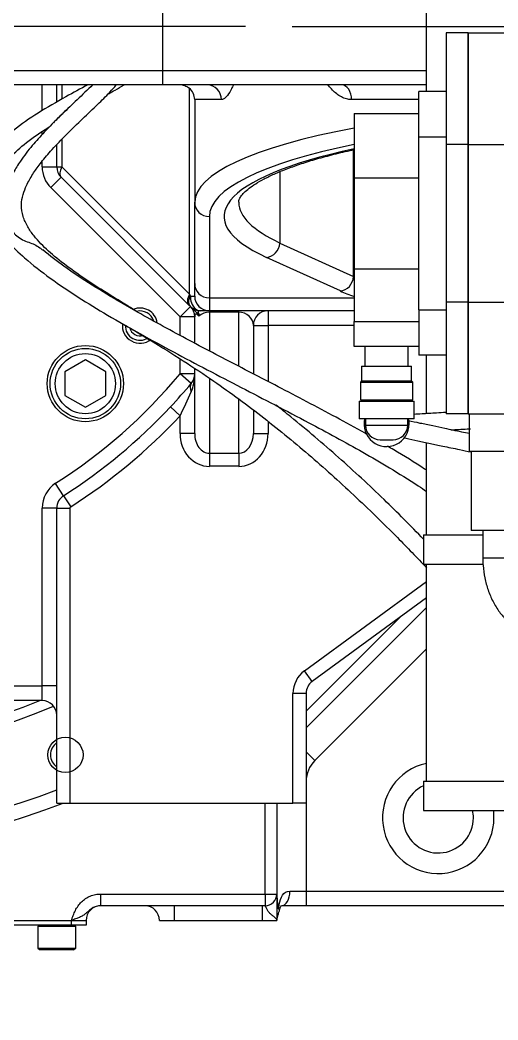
# Model space of a CAD drawing. Header units: millimetres. Extents: x 10462777 to 22643323, y 453826 to 1389191.
# Drawn here: x 11306799.3 to 11306964.8, y 583090 to 583436.6 of the extents above; entities that cross this region are included whole.
import ezdxf

# ---------------------------------------------------------------- set-up
doc = ezdxf.new("R2010")
doc.units = ezdxf.units.MM
doc.header["$LTSCALE"] = 200
doc.header["$MEASUREMENT"] = 0
doc.linetypes.add('CENTER2', pattern=[1.125, 0.75, -0.125, 0.125, -0.125])
doc.linetypes.add('PHANTOM', pattern=[2.5, 1.25, -0.25, 0.25, -0.25, 0.25, -0.25])
doc.layers.get('0').update_dxf_attribs({"linetype": 'CONTINUOUS'})
for name, color, linetype in [('$DDT_AUDIT_GENERATED_(1626)', 7, 'CONTINUOUS'), ('$DDT_AUDIT_GENERATED_(16CD)', 7, 'CONTINUOUS'), ('$DDT_AUDIT_GENERATED_(77F)', 7, 'CONTINUOUS'), ('$DDT_AUDIT_GENERATED_(7CC)', 7, 'CONTINUOUS'), ('$DDT_AUDIT_GENERATED_(7ED)', 7, 'CONTINUOUS'), ('A290-7329-X201', 7, 'CONTINUOUS'), ('A290-7329-X301', 7, 'CONTINUOUS'), ('DV1_DEFAULT', 7, 'CONTINUOUS'), ('LIBRL_A6-BA-16X5', 7, 'CONTINUOUS'), ('LIBRL_A6-BA-8X12', 7, 'CONTINUOUS'), ('LIBRL_A6-PS-12X3', 7, 'CONTINUOUS')]:
    doc.layers.add(name, color=color, linetype=linetype)
doc.layers.add('LAYOUT', color=8, linetype='CONTINUOUS', lineweight=25)

# ---------------------------------------------------------------- blocks, each defined once
blk = doc.blocks.new('A$C7DA30AB0')
at = {"layer": '$DDT_AUDIT_GENERATED_(1626)', "color": 7, "linetype": 'Continuous', "ltscale": 25.4}
for points, knots in [([(3138.31, 3005.71, 0), (3135.85, 3004.39, 0), (3130.13, 3001.32, 0), (3121.33, 2996.22, 0), (3113.4, 2990.8, 0), (3107.48, 2985.56, 0), (3103.55, 2980.63, 0), (3101.28, 2975.3, 0), (3100.74, 2969.57, 0), (3102.12, 2963.46, 0), (3105.5, 2957.24, 0), (3110.46, 2951.23, 0), (3117.1, 2944.97, 0), (3125.35, 2938.57, 0), (3135.03, 2932.05, 0), (3149.2, 2923.38, 0), (3168.05, 2913, 0), (3191.43, 2900.85, 0), (3210.23, 2891.12, 0), (3224.25, 2883.59, 0), (3233.57, 2878.42, 0), (3243.13, 2872.85, 0), (3250.42, 2868.29, 0), (3254.7, 2865.44, 0), (3255.66, 2864.8, 0)], [0.0935937, 0.0935937, 0.0935937, 0.0935937, 0.1291888, 0.1731124, 0.2133997, 0.2401883, 0.2642095, 0.2857587, 0.3059212, 0.3277714, 0.3527264, 0.3787779, 0.4057078, 0.442739, 0.4808796, 0.5194076, 0.6042541, 0.6898568, 0.7756358, 0.810191, 0.8447771, 0.8793795, 0.9177443, 0.9288577, 0.9288577, 0.9288577, 0.9288577]), ([(3155.22, 2927.23, 0), (3154.27, 2927.81, 0), (3150.12, 2930.33, 0), (3143.13, 2934.64, 0), (3134.78, 2940.14, 0), (3127.74, 2945.36, 0), (3122.81, 2949.78, 0), (3119.54, 2953.47, 0), (3117.34, 2956.62, 0), (3115.71, 2960.23, 0), (3115.15, 2964.02, 0), (3115.79, 2967.63, 0), (3117.18, 2971.18, 0), (3119.18, 2974.71, 0), (3122, 2978.68, 0), (3125.67, 2983.06, 0), (3130.43, 2988.08, 0), (3135.78, 2993.28, 0), (3140.97, 2998.17, 0), (3144.92, 3002.04, 0), (3147.15, 3004.46, 0), (3147.99, 3005.47, 0), (3148.15, 3005.67, 0)], [0.6894216, 0.6894216, 0.6894216, 0.6894216, 0.6966747, 0.7209662, 0.7430375, 0.7626794, 0.7798822, 0.7886651, 0.7984829, 0.8092433, 0.8211643, 0.8324934, 0.842458, 0.8553573, 0.8679277, 0.8838115, 0.9032898, 0.9257422, 0.9469031, 0.9651667, 0.9762049, 0.9787974, 0.9787974, 0.9787974, 0.9787974]), ([(3139.97, 3005.7, 0), (3138.3, 3004.02, 0), (3134.75, 3000.67, 0), (3131.34, 2997.39, 0), (3129.4, 2995.54, 0)], [0.93016034, 0.93016034, 0.93016034, 0.93016034, 0.96696225, 1, 1, 1, 1]), ([(3145.52, 3002.66, 0), (3146.29, 3003.08, 0), (3148.14, 3004.09, 0), (3149.89, 3005.09, 0), (3150.87, 3005.68, 0)], [0.07953728, 0.07953728, 0.07953728, 0.07953728, 0.09066692, 0.10686282, 0.10686282, 0.10686282, 0.10686282]), ([(3129.4, 2995.54, 0), (3129.07, 2995.22, 0), (3127.15, 2993.39, 0), (3123.51, 2989.69, 0), (3118.96, 2984.64, 0), (3115.31, 2979.93, 0), (3112.51, 2975.41, 0), (3110.67, 2971.49, 0), (3109.59, 2967.82, 0), (3109.06, 2963.92, 0), (3109.53, 2961.53, 0), (3109.86, 2959.9, 0)], [0, 0, 0, 0, 0.031404, 0.2119, 0.360537, 0.520309, 0.628899, 0.734179, 0.823387, 0.898265, 1, 1, 1, 1]), ([(3132.11, 2998.18, 0), (3130.88, 2997.01, 0), (3129.69, 2995.85, 0), (3128, 2994.19, 0), (3127.46, 2993.66, 0), (3126.78, 2992.95, 0), (3126.59, 2992.76, 0), (3126.43, 2992.58, 0)], [0.1854454, 0.1854454, 0.1854454, 0.1854454, 0.25, 0.25, 0.28125, 0.28125, 0.2931428, 0.2931428, 0.2931428, 0.2931428]), ([(3109.08, 2963.37, 0), (3108.55, 2964.42, 0), (3107.48, 2967.19, 0), (3106.8, 2971.35, 0), (3107.91, 2975.85, 0), (3111.05, 2980.55, 0), (3116.44, 2985.43, 0), (3121.62, 2989.07, 0), (3124.52, 2990.86, 0), (3125, 2991.15, 0)], [0.0625995, 0.0625995, 0.0625995, 0.0625995, 0.1368502, 0.2491482, 0.3597403, 0.4861631, 0.6672259, 0.8786694, 0.919149, 0.919149, 0.919149, 0.919149]), ([(3109.63, 2961.57, 0), (3109.59, 2961.49, 0), (3109.56, 2961.37, 0), (3109.54, 2961.04, 0), (3109.55, 2960.82, 0), (3109.62, 2960.19, 0), (3109.71, 2959.78, 0), (3110.05, 2958.59, 0), (3110.37, 2957.83, 0), (3111.12, 2956.39, 0), (3111.55, 2955.72, 0), (3112.54, 2954.46, 0), (3113.11, 2953.86, 0), (3114.35, 2952.84, 0), (3115.02, 2952.41, 0), (3116.43, 2951.7, 0), (3117.17, 2951.42, 0), (3118.57, 2950.9, 0), (3119.23, 2950.65, 0), (3120.49, 2950.03, 0), (3121.09, 2949.66, 0), (3122, 2949, 0), (3122.32, 2948.76, 0), (3122.64, 2948.5, 0)], [0.1900824, 0.1900824, 0.1900824, 0.1900824, 0.1953125, 0.1953125, 0.203125, 0.203125, 0.21875, 0.21875, 0.25, 0.25, 0.28125, 0.28125, 0.3125, 0.3125, 0.34375, 0.34375, 0.375, 0.375, 0.40625, 0.40625, 0.4375, 0.4375, 0.4547528, 0.4547528, 0.4547528, 0.4547528]), ([(3234.86, 2884.65, 0), (3234.69, 2884.75, 0), (3231.19, 2886.72, 0), (3224.3, 2890.5, 0), (3214.24, 2895.86, 0), (3201.49, 2902.52, 0), (3186, 2910.53, 0), (3167.86, 2920.06, 0), (3152.38, 2928.63, 0), (3139.87, 2936.21, 0), (3130.45, 2942.37, 0), (3125.36, 2946.42, 0), (3122.71, 2948.54, 0)], [0.1940148, 0.1940148, 0.1940148, 0.1940148, 0.1976772, 0.2693746, 0.3407433, 0.4109856, 0.5383562, 0.6667213, 0.7940525, 0.8681698, 0.941706, 1, 1, 1, 1]), ([(3151.37, 2922.43, 0), (3153.71, 2921, 0), (3159.93, 2917.24, 0), (3169.82, 2911.15, 0), (3183.25, 2902.33, 0), (3198.29, 2891.29, 0), (3214.8, 2877.76, 0), (3230.55, 2863.6, 0), (3244.1, 2850.38, 0), (3252.34, 2841.84, 0), (3255.67, 2838.3, 0)], [0.11507, 0.11507, 0.11507, 0.11507, 0.1380816, 0.1758424, 0.2120458, 0.2718609, 0.3308607, 0.3893512, 0.4480005, 0.4887875, 0.4887875, 0.4887875, 0.4887875]), ([(3254.61, 2848.24, 0), (3250.13, 2852.88, 0), (3240.52, 2862.51, 0), (3225.24, 2876.72, 0), (3212.62, 2887.46, 0), (3205.28, 2893.32, 0), (3203.58, 2894.66, 0)], [0.4153022, 0.4153022, 0.4153022, 0.4153022, 0.4571947, 0.5033586, 0.5498869, 0.563838, 0.563838, 0.563838, 0.563838]), ([(3262.38, 2892.16, 0), (3261.26, 2892.1, 0), (3258.35, 2891.93, 0), (3254.56, 2891.7, 0), (3252.13, 2891.55, 0), (3251.25, 2891.5, 0)], [0.86685231, 0.86685231, 0.86685231, 0.86685231, 0.87819619, 0.89696031, 0.90876401, 0.90876401, 0.90876401, 0.90876401]), ([(3270.51, 2884.82, 0), (3269.6, 2885.01, 0), (3266.67, 2885.61, 0), (3262.33, 2886.52, 0), (3257.52, 2887.53, 0), (3253.2, 2888.45, 0), (3250.62, 2889.01, 0), (3249.4, 2889.27, 0)], [0.86720227, 0.86720227, 0.86720227, 0.86720227, 0.87435719, 0.89056356, 0.90336452, 0.91781169, 0.9338942, 0.9338942, 0.9338942, 0.9338942]), ([(3264.09, 2886.15, 0), (3264.32, 2886.16, 0), (3266.38, 2886.27, 0), (3268.64, 2886.39, 0), (3270.7, 2886.5, 0), (3270.86, 2886.51, 0)], [0.15887908, 0.15887908, 0.15887908, 0.15887908, 0.16155163, 0.18241454, 0.18416199, 0.18416199, 0.18416199, 0.18416199]), ([(3255.61, 2872.13, 0), (3255.4, 2872.28, 0), (3251.82, 2874.68, 0), (3247.19, 2877.49, 0), (3242.85, 2880.04, 0), (3242.14, 2880.46, 0)], [0.04268738, 0.04268738, 0.04268738, 0.04268738, 0.04771587, 0.12628179, 0.14149675, 0.14149675, 0.14149675, 0.14149675]), ([(3247.75, 2883.4, 0), (3248.01, 2883.35, 0), (3249.46, 2883.03, 0), (3252.37, 2882.4, 0), (3256.72, 2881.47, 0), (3261.54, 2880.45, 0), (3266.32, 2879.46, 0), (3269.73, 2878.76, 0), (3271.1, 2878.48, 0)], [0.0571439, 0.0571439, 0.0571439, 0.0571439, 0.06060434, 0.07560382, 0.08891856, 0.10069505, 0.11552155, 0.12524741, 0.12524741, 0.12524741, 0.12524741])]:
    blk.add_open_spline(points, degree=3, knots=knots, dxfattribs=at)
at = {"layer": '$DDT_AUDIT_GENERATED_(1626)', "color": 7, "linetype": 'CENTER2', "ltscale": 25.4}
blk.add_open_spline([(3350.05, 2825.01, 0), (3350.05, 2825.01, 0), (3350.05, 2825.01, 0), (3350.05, 2825.01, 0), (3520.7, 2721.31, 0), (3179.37, 2929.71, 0), (3350.05, 2825.01, 0)], degree=3, knots=[0, 0, 0, 0, 0.00000169674, 0.00000169674, 0.00000169674, 0.00001004531, 0.00001004531, 0.00001004531, 0.00001004531], dxfattribs=at)
at = {"layer": '$DDT_AUDIT_GENERATED_(16CD)', "color": 7, "linetype": 'Continuous', "ltscale": 25.4}
for p, q in [((3132.67, 2714.48, 0), (2919.31, 2714.48, 0)), ((3132.67, 2714.48, 0), (3132.67, 2716.11, 0)), ((3137.75, 2714.48, 0), (3132.67, 2714.48, 0)), ((3137.75, 2716.11, 0), (3137.75, 2714.48, 0))]:
    blk.add_line(p, q, dxfattribs=at)
at = {"layer": '$DDT_AUDIT_GENERATED_(77F)', "color": 7, "linetype": 'Continuous', "ltscale": 25.4}
for p, q in [((3255.6, 3003.46, 0), (3255.6, 3043.26, 0)), ((3262.41, 3023.78, 0), (3262.41, 2985.09, 0)), ((3270.03, 3023.78, 0), (3262.41, 3023.78, 0)), ((3270.03, 3023.78, 0), (3270.03, 2985.09, 0)), ((3270.03, 3023.78, 0), (3471.5, 3023.78, 0)), ((3270.03, 2985.09, 0), (3270.03, 3023.78, 0)), ((3262.41, 3003.46, 0), (3252.96, 3003.46, 0)), ((3252.96, 2987.71, 0), (3252.96, 3003.46, 0)), ((3230.61, 2995.84, 0), (3230.61, 2973.52, 0)), ((3230.61, 2995.84, 0), (3252.96, 2995.84, 0)), ((3252.96, 2987.71, 0), (3262.41, 2987.71, 0)), ((3252.96, 2927.76, 0), (3252.96, 2987.71, 0)), ((3270.03, 2985.09, 0), (3262.41, 2985.09, 0)), ((3262.41, 2985.09, 0), (3262.41, 2930.38, 0)), ((3270.03, 2985.09, 0), (3270.03, 2930.38, 0)), ((3270.03, 2985.09, 0), (3471.5, 2985.09, 0)), ((3270.03, 2930.38, 0), (3270.03, 2985.09, 0)), ((3230.61, 2973.52, 0), (3230.61, 2941.96, 0)), ((3230.61, 2973.52, 0), (3252.96, 2973.52, 0)), ((3230.61, 2941.96, 0), (3230.61, 2923.7, 0)), ((3230.61, 2941.96, 0), (3252.96, 2941.96, 0)), ((3270.03, 2930.38, 0), (3262.41, 2930.38, 0)), ((3262.41, 2930.38, 0), (3262.41, 2891.7, 0)), ((3270.03, 2930.38, 0), (3270.03, 2891.7, 0)), ((3270.03, 2930.38, 0), (3471.5, 2930.38, 0)), ((3270.03, 2891.7, 0), (3270.03, 2930.38, 0)), ((3252.96, 2927.76, 0), (3252.96, 2912.02, 0)), ((3252.96, 2927.76, 0), (3262.41, 2927.76, 0)), ((3230.61, 2915.06, 0), (3230.61, 2923.7, 0)), ((3230.61, 2923.7, 0), (3252.96, 2923.7, 0)), ((3252.96, 2915.06, 0), (3230.61, 2915.06, 0)), ((3234.27, 2915.06, 0), (3234.27, 2908.26, 0)), ((3249.31, 2908.26, 0), (3249.31, 2915.06, 0)), ((3262.41, 2912.02, 0), (3252.96, 2912.02, 0)), ((3255.6, 2891.76, 0), (3255.6, 2912.02, 0)), ((3270.03, 2891.7, 0), (3262.41, 2891.7, 0)), ((3270.03, 2891.7, 0), (3471.5, 2891.7, 0)), ((3270.54, 2878.69, 0), (3270.54, 2891.7, 0)), ((3255.6, 2849.71, 0), (3255.6, 2881.71, 0)), ((3306.1, 2878.69, 0), (3270.54, 2878.69, 0)), ((3254.59, 2849.71, 0), (3275.11, 2849.71, 0)), ((3254.59, 2849.71, 0), (3254.59, 2839.55, 0)), ((3254.59, 2839.55, 0), (3275.19, 2839.55, 0)), ((3255.6, 2764.37, 0), (3255.6, 2839.55, 0)), ((3254.59, 2764.37, 0), (3306.37, 2764.37, 0)), ((3254.59, 2764.37, 0), (3254.59, 2754.21, 0)), ((3254.59, 2754.21, 0), (3306.37, 2754.21, 0))]:
    blk.add_line(p, q, dxfattribs=at)
at = {"layer": '$DDT_AUDIT_GENERATED_(7CC)', "color": 7, "linetype": 'Continuous', "ltscale": 25.4}
for p, q in [((3233.15, 2908.26, 0), (3233.15, 2903.18, 0)), ((3233.15, 2908.26, 0), (3250.42, 2908.26, 0)), ((3250.42, 2903.18, 0), (3250.42, 2908.26, 0)), ((3233.15, 2903.18, 0), (3232.74, 2902.67, 0)), ((3232.74, 2902.67, 0), (3232.74, 2896.57, 0)), ((3232.74, 2902.67, 0), (3250.83, 2902.67, 0)), ((3233.15, 2903.18, 0), (3250.42, 2903.18, 0)), ((3250.83, 2902.67, 0), (3250.42, 2903.18, 0)), ((3250.83, 2896.57, 0), (3250.83, 2902.67, 0)), ((3232.24, 2896.07, 0), (3232.24, 2889.97, 0)), ((3232.24, 2896.07, 0), (3251.34, 2896.07, 0)), ((3232.74, 2896.57, 0), (3250.83, 2896.57, 0)), ((3235.69, 2896.57, 0), (3235.69, 2896.07, 0)), ((3247.88, 2896.07, 0), (3247.88, 2896.57, 0)), ((3251.34, 2889.97, 0), (3251.34, 2896.07, 0)), ((3251.34, 2889.97, 0), (3232.24, 2889.97, 0)), ((3234.47, 2889.97, 0), (3234.47, 2887.79, 0)), ((3234.47, 2887.79, 0), (3249.1, 2887.79, 0)), ((3236.32, 2887.79, 0), (3238.84, 2887.79, 0)), ((3249.1, 2887.79, 0), (3249.1, 2889.97, 0)), ((3239.55, 2882.71, 0), (3244.02, 2882.71, 0))]:
    blk.add_line(p, q, dxfattribs=at)
for centre, radius, start, end in [((3241.79, 2888.19, 0), 7.82, 166.8634, 0), ((3239.55, 2887.79, 0), 5.08, 180, 270), ((3244.02, 2887.79, 0), 5.08, 270, 0), ((3241.79, 2888.19, 0), 7.82, 0, 13.1366)]:
    blk.add_arc(centre, radius, start, end, dxfattribs=at)
at = {"layer": '$DDT_AUDIT_GENERATED_(7ED)', "color": 7, "linetype": 'Continuous', "ltscale": 25.4}
for p, q in [((3271.05, 2878.69, 0), (3271.05, 2851.26, 0)), ((3305.59, 2851.26, 0), (3271.05, 2851.26, 0)), ((3275.11, 2851.26, 0), (3275.11, 2841.71, 0)), ((3301.53, 2841.71, 0), (3275.11, 2841.71, 0)), ((3301.53, 2841.71, 0), (3275.11, 2841.71, 0))]:
    blk.add_line(p, q, dxfattribs=at)
blk.add_open_spline([(3275.11, 2841.71, 0), (3275.13, 2840.75, 0), (3275.18, 2838.59, 0), (3275.72, 2834.75, 0), (3276.86, 2830.6, 0), (3278.56, 2826.61, 0), (3280.73, 2823.09, 0), (3283.24, 2820.09, 0), (3286, 2817.66, 0), (3289.02, 2815.72, 0), (3292.33, 2814.28, 0), (3295.8, 2813.41, 0), (3297.95, 2813.31, 0), (3299.1, 2813.26, 0)], degree=3, knots=[0, 0, 0, 0, 0.060994, 0.162033, 0.264056, 0.367099, 0.470737, 0.563002, 0.653212, 0.741468, 0.828176, 0.922079, 1, 1, 1, 1], dxfattribs=at)
at = {"layer": 'A290-7329-X201', "color": 7, "linetype": 'Continuous', "ltscale": 25.4}
for p, q in [((3255.6, 2824.55, 0), (3213.95, 2782.89, 0)), ((3213.95, 2788.64, 0), (3246.51, 2821.2, 0)), ((3255.6, 2810.18, 0), (3216.92, 2771.5, 0)), ((3213.95, 2774.48, 0), (3216.92, 2771.5, 0)), ((3199.72, 2725.25, 0), (3199.72, 2756.75, 0)), ((3203.79, 2756.75, 0), (3203.79, 2725.25, 0)), ((3213.95, 2756.75, 0), (3213.95, 2726.27, 0)), ((3142.78, 2725.25, 0), (3199.72, 2725.25, 0)), ((3142.78, 2725.25, 0), (3142.78, 2721.19, 0)), ((3199.72, 2725.25, 0), (3203.79, 2725.25, 0)), ((3199.72, 2725.25, 0), (3199.72, 2721.19, 0)), ((3203.79, 2725.25, 0), (3203.79, 2716.11, 0)), ((3208.3, 2726.27, 0), (3213.95, 2726.27, 0)), ((3213.95, 2726.27, 0), (3304.88, 2726.27, 0)), ((3213.95, 2726.27, 0), (3213.95, 2721.19, 0)), ((3199.72, 2721.19, 0), (3142.78, 2721.19, 0)), ((3168.23, 2721.19, 0), (3168.23, 2716.11, 0)), ((3198.71, 2721.19, 0), (3198.71, 2716.11, 0)), ((3213.95, 2721.19, 0), (3205.47, 2721.19, 0)), ((3311.99, 2721.19, 0), (3213.95, 2721.19, 0)), ((2919.31, 2716.11, 0), (3132.67, 2716.11, 0)), ((3132.67, 2716.11, 0), (3137.75, 2716.11, 0)), ((3163.15, 2716.11, 0), (3168.23, 2716.11, 0)), ((3168.23, 2716.11, 0), (3198.71, 2716.11, 0)), ((3198.71, 2716.11, 0), (3203.79, 2716.11, 0))]:
    blk.add_line(p, q, dxfattribs=at)
for centre, radius, start, end in [((3224.11, 2764.32, 0), 10.16, 135, 180), ((3259.67, 2751.67, 0), 19.3, 102.1532, 0), ((3259.67, 2751.67, 0), 12.19, 114.6243, 0), ((3259.67, 2751.67, 0), 12.19, 0, 12.0247), ((3259.67, 2751.67, 0), 19.3, 0, 7.5608), ((3199.72, 2725.25, 0), 4.06, 270, 0), ((3142.83, 2716.11, 0), 5.08, 90, 180), ((3158.07, 2716.11, 0), 5.08, 0, 90), ((3208.87, 2716.11, 0), 5.08, 156.0442, 179.9268)]:
    blk.add_arc(centre, radius, start, end, dxfattribs=at)
blk.add_ellipse((3205.47, 2726.27, 0), major_axis=(0, 5.08), ratio=0.556351, start_param=3.141593, end_param=4.712389, dxfattribs=at)
for points, knots in [([(3132.67, 2716.11, 0), (3132.72, 2716.25, 0), (3132.77, 2716.4, 0), (3132.86, 2716.69, 0), (3132.91, 2716.84, 0), (3133.06, 2717.27, 0), (3133.17, 2717.56, 0), (3133.49, 2718.43, 0), (3133.74, 2718.99, 0), (3134.15, 2719.82, 0), (3134.3, 2720.08, 0), (3134.62, 2720.61, 0), (3134.79, 2720.87, 0), (3135.32, 2721.62, 0), (3135.72, 2722.08, 0), (3136.59, 2722.94, 0), (3137.08, 2723.33, 0), (3138.09, 2724.01, 0), (3138.63, 2724.3, 0), (3139.48, 2724.65, 0), (3139.77, 2724.76, 0), (3140.36, 2724.93, 0), (3140.66, 2725.01, 0), (3141.55, 2725.19, 0), (3142.16, 2725.25, 0), (3142.78, 2725.25, 0)], [0, 0, 0, 0, 0.03125, 0.03125, 0.0625, 0.0625, 0.125, 0.125, 0.25, 0.25, 0.3125, 0.3125, 0.375, 0.375, 0.5, 0.5, 0.625, 0.625, 0.75, 0.75, 0.8125, 0.8125, 0.875, 0.875, 1, 1, 1, 1]), ([(3203.79, 2724.91, 0), (3203.79, 2724.05, 0), (3203.91, 2722.96, 0), (3204.07, 2721.52, 0), (3204.11, 2721.22, 0), (3204.16, 2720.78, 0), (3204.18, 2720.64, 0), (3204.22, 2720.35, 0), (3204.24, 2720.18, 0), (3204.32, 2720.1, 0), (3204.34, 2720.14, 0), (3204.38, 2720.26, 0), (3204.4, 2720.33, 0), (3204.44, 2720.53, 0), (3204.47, 2720.68, 0), (3204.54, 2721.12, 0), (3204.59, 2721.41, 0), (3204.88, 2722.86, 0), (3205.19, 2723.96, 0), (3206.34, 2725.69, 0), (3207.21, 2726.27, 0), (3208.3, 2726.27, 0)], [0, 0, 0, 0, 0.25, 0.25, 0.3125, 0.3125, 0.34375, 0.34375, 0.375, 0.375, 0.390625, 0.390625, 0.40625, 0.40625, 0.4375, 0.4375, 0.5, 0.5, 0.75, 0.75, 1, 1, 1, 1]), ([(3142.78, 2721.19, 0), (3142.26, 2721.19, 0), (3141.75, 2721.11, 0), (3141.01, 2720.89, 0), (3140.77, 2720.8, 0), (3140.3, 2720.59, 0), (3140.08, 2720.47, 0), (3139.44, 2720.07, 0), (3139.05, 2719.76, 0), (3138.34, 2719.14, 0), (3138.01, 2718.83, 0), (3137.35, 2718.26, 0), (3137.02, 2718, 0), (3136.29, 2717.54, 0), (3135.9, 2717.34, 0), (3135.27, 2717.05, 0), (3135.04, 2716.96, 0), (3134.59, 2716.78, 0), (3134.36, 2716.69, 0), (3133.89, 2716.52, 0), (3133.65, 2716.44, 0), (3133.28, 2716.31, 0), (3133.16, 2716.27, 0), (3132.92, 2716.19, 0), (3132.79, 2716.15, 0), (3132.67, 2716.11, 0)], [0, 0, 0, 0, 0.125, 0.125, 0.1875, 0.1875, 0.25, 0.25, 0.375, 0.375, 0.5, 0.5, 0.625, 0.625, 0.75, 0.75, 0.8125, 0.8125, 0.875, 0.875, 0.9375, 0.9375, 0.96875, 0.96875, 1, 1, 1, 1]), ([(3203.79, 2716.11, 0), (3203.79, 2716.15, 0), (3203.78, 2716.19, 0), (3203.77, 2716.27, 0), (3203.76, 2716.31, 0), (3203.71, 2716.44, 0), (3203.66, 2716.52, 0), (3203.54, 2716.69, 0), (3203.46, 2716.78, 0), (3203.29, 2716.96, 0), (3203.18, 2717.05, 0), (3202.84, 2717.34, 0), (3202.58, 2717.54, 0), (3202.01, 2718, 0), (3201.7, 2718.26, 0), (3201.14, 2718.83, 0), (3200.88, 2719.14, 0), (3200.46, 2719.76, 0), (3200.3, 2720.07, 0), (3200.11, 2720.47, 0), (3200.06, 2720.59, 0), (3199.96, 2720.8, 0), (3199.92, 2720.89, 0), (3199.82, 2721.11, 0), (3199.77, 2721.19, 0), (3199.72, 2721.19, 0)], [0, 0, 0, 0, 0.03125, 0.03125, 0.0625, 0.0625, 0.125, 0.125, 0.1875, 0.1875, 0.25, 0.25, 0.375, 0.375, 0.5, 0.5, 0.625, 0.625, 0.75, 0.75, 0.8125, 0.8125, 0.875, 0.875, 1, 1, 1, 1]), ([(3204.21, 2718.15, 0), (3204.22, 2718.17, 0), (3204.35, 2718.4, 0), (3204.5, 2718.89, 0), (3204.67, 2719.5, 0), (3204.86, 2720.23, 0), (3205.06, 2720.85, 0), (3205.26, 2721.22, 0), (3205.29, 2721.25, 0), (3205.29, 2721.26, 0)], [0, 0, 0, 0, 0.0059386, 0.0886971, 0.1579018, 0.2431366, 0.3688062, 0.4855117, 0.5619656, 0.5619656, 0.5619656, 0.5619656])]:
    blk.add_open_spline(points, degree=3, knots=knots, dxfattribs=at)
at = {"layer": 'A290-7329-X301', "color": 7, "linetype": 'Continuous', "ltscale": 25.4}
for p, q in [((3164.14, 3051.43, 0), (3164.14, 3010.75, 0)), ((3098.64, 3010.75, 0), (3164.14, 3010.75, 0)), ((3164.14, 3010.75, 0), (3255.6, 3010.75, 0)), ((3164.14, 3010.75, 0), (3164.14, 3005.67, 0)), ((3164.14, 3005.67, 0), (3100.27, 3005.67, 0)), ((3122.51, 2996.75, 0), (3122.51, 3005.67, 0)), ((3127.59, 2999.74, 0), (3127.59, 3005.67, 0)), ((3129.38, 3005.67, 0), (3129.38, 3000.8, 0)), ((3255.6, 3005.67, 0), (3164.14, 3005.67, 0)), ((3173.55, 2933.11, 0), (3173.55, 3004.46, 0)), ((3175.34, 3000.59, 0), (3175.34, 2965.04, 0)), ((3184.58, 3000.59, 0), (3175.34, 3000.59, 0)), ((3252.96, 3000.59, 0), (3229.69, 3000.59, 0)), ((3122.51, 2988.51, 0), (3122.51, 2989.51, 0)), ((3127.59, 2977.29, 0), (3127.59, 2985, 0)), ((3129.38, 2986.9, 0), (3129.38, 2977.29, 0)), ((3230.38, 2939.25, 0), (3230.38, 2983.25, 0)), ((3122.51, 2977.29, 0), (3122.51, 2979.17, 0)), ((3122.51, 2977.29, 0), (3127.59, 2977.29, 0)), ((3127.59, 2977.29, 0), (3129.38, 2977.29, 0)), ((3129.38, 2977.29, 0), (3173.55, 2933.11, 0)), ((3204.86, 2975.63, 0), (3204.86, 2950.89, 0)), ((3125.48, 2970.11, 0), (3129.08, 2973.7, 0)), ((3173.25, 2929.52, 0), (3129.08, 2973.7, 0)), ((3170.26, 2925.33, 0), (3125.48, 2970.11, 0)), ((3175.34, 2936.85, 0), (3175.34, 2965.04, 0)), ((3180.42, 2960.07, 0), (3180.42, 2931.88, 0)), ((3204.86, 2950.89, 0), (3230.38, 2939.25, 0)), ((3225.78, 2934.28, 0), (3200.26, 2945.92, 0)), ((3175.34, 2932.51, 0), (3175.34, 2936.85, 0)), ((3173.55, 2933.11, 0), (3173.85, 2932.51, 0)), ((3173.85, 2932.51, 0), (3175.34, 2932.51, 0)), ((3170.26, 2925.33, 0), (3173.85, 2928.92, 0)), ((3173.93, 2928.84, 0), (3173.25, 2929.52, 0)), ((3180.42, 2931.88, 0), (3230.61, 2931.88, 0)), ((3180.42, 2931.88, 0), (3180.42, 2927.43, 0)), ((3174, 2928.77, 0), (3173.93, 2928.84, 0)), ((3175.66, 2927.12, 0), (3174.21, 2928.56, 0)), ((3180.42, 2927.43, 0), (3177.23, 2927.43, 0)), ((3230.61, 2927.43, 0), (3180.42, 2927.43, 0)), ((3180.42, 2926.9, 0), (3180.42, 2927.43, 0)), ((3190.58, 2926.9, 0), (3180.42, 2926.9, 0)), ((3180.42, 2926.9, 0), (3180.42, 2913.5, 0)), ((3190.58, 2926.9, 0), (3190.58, 2927.43, 0)), ((3190.58, 2908.17, 0), (3190.58, 2926.9, 0)), ((3200.74, 2927.43, 0), (3200.74, 2922.35, 0)), ((3175.34, 2925.33, 0), (3170.26, 2925.33, 0)), ((3170.26, 2918.87, 0), (3170.26, 2925.33, 0)), ((3175.34, 2916.19, 0), (3175.34, 2925.33, 0)), ((3195.66, 2922.35, 0), (3195.66, 2905.54, 0)), ((3195.66, 2922.35, 0), (3200.74, 2922.35, 0)), ((3200.74, 2922.35, 0), (3200.74, 2902.9, 0)), ((3230.61, 2922.35, 0), (3200.74, 2922.35, 0)), ((3170.26, 2905.51, 0), (3170.26, 2910.79, 0)), ((3175.34, 2905.51, 0), (3170.26, 2905.51, 0)), ((3174.16, 2902.25, 0), (3170.26, 2905.51, 0)), ((3175.34, 2884.85, 0), (3175.34, 2907.44, 0)), ((3180.42, 2904.09, 0), (3180.42, 2878.04, 0)), ((3190.58, 2878.04, 0), (3190.58, 2896.69, 0)), ((3166.92, 2894.07, 0), (3170.26, 2890.95, 0)), ((3170.26, 2884.85, 0), (3170.26, 2890.95, 0)), ((3195.66, 2892.97, 0), (3195.66, 2884.85, 0)), ((3200.74, 2889.04, 0), (3200.74, 2884.85, 0)), ((3175.34, 2884.85, 0), (3170.26, 2884.85, 0)), ((3195.66, 2884.85, 0), (3200.74, 2884.85, 0)), ((3180.42, 2878.04, 0), (3180.42, 2873.5, 0)), ((3180.42, 2878.04, 0), (3190.58, 2878.04, 0)), ((3190.58, 2878.04, 0), (3190.58, 2873.5, 0)), ((3190.58, 2873.5, 0), (3180.42, 2873.5, 0)), ((3129.93, 2863.32, 0), (3127.2, 2867.6, 0)), ((3129.93, 2863.32, 0), (3132.4, 2859.47, 0)), ((3127.59, 2859.04, 0), (3122.51, 2859.04, 0)), ((3122.51, 2797.39, 0), (3122.51, 2859.04, 0)), ((3127.59, 2859.04, 0), (3132.16, 2859.04, 0)), ((3127.59, 2756.75, 0), (3127.59, 2859.04, 0)), ((3132.16, 2859.04, 0), (3132.16, 2756.75, 0)), ((3213.33, 2802.6, 0), (3255.6, 2833.52, 0)), ((3255.6, 2827.86, 0), (3216.03, 2798.91, 0)), ((3216.03, 2798.91, 0), (3213.33, 2802.6, 0)), ((3111.19, 2797.39, 0), (3122.51, 2797.39, 0)), ((3127.59, 2797.39, 0), (3122.51, 2797.39, 0)), ((3122.51, 2792.31, 0), (3122.51, 2797.39, 0)), ((3209.38, 2756.75, 0), (3209.38, 2794.81, 0)), ((3213.95, 2794.81, 0), (3209.38, 2794.81, 0)), ((3213.95, 2794.81, 0), (3213.95, 2756.75, 0)), ((3122.51, 2792.31, 0), (3107.56, 2792.31, 0)), ((3127.59, 2756.75, 0), (3132.16, 2756.75, 0)), ((3132.16, 2756.75, 0), (3209.38, 2756.75, 0)), ((3213.95, 2756.75, 0), (3209.38, 2756.75, 0))]:
    blk.add_line(p, q, dxfattribs=at)
for centre, radius in [((3137.48, 2902.16, 0), 13.21), ((3130.58, 2773.49, 0), 6.1)]:
    blk.add_circle(centre, radius, dxfattribs=at)
for centre, radius, start, end in [((3170.26, 3000.59, 0), 5.08, 0, 51.6997), ((3132.67, 2977.29, 0), 10.16, 180, 225), ((3132.67, 2977.29, 0), 5.08, 180, 225), ((3179.44, 2932.16, 0), 5.6, 176.4093, 226.3314), ((3180.42, 2932.51, 0), 5.08, 180, 270), ((3170.26, 2925.33, 0), 5.08, 0, 45), ((3156.39, 2922.26, 0), 6.1, 9.6587, 112.4112), ((3177.23, 2932.01, 0), 4.57, 225, 270), ((3177.32, 2930.02, 0), 2.59, 227.4817, 268.0287), ((3200.74, 2922.35, 0), 5.08, 90, 180), ((3156.39, 2922.26, 0), 6.1, 173.3463, 308.2594), ((3025.99, 3025.99, 0), 187.96, 302.579, 320.136), ((3170.26, 2905.51, 0), 5.08, 320.136, 0), ((3025.99, 3025.99, 0), 193.04, 316.8929, 320.136), ((2980.25, 2984.48, 0), 211.78, 333.7922, 336.2924), ((3025.99, 3025.99, 0), 193.04, 302.579, 316.8929), ((3025.99, 3025.99, 0), 197.61, 302.579, 316.8929), ((3132.67, 2859.04, 0), 10.16, 122.579, 180), ((3132.67, 2859.04, 0), 5.08, 122.579, 180), ((3132.67, 2859.04, 0), 0.508, 122.579, 180), ((3219.03, 2794.81, 0), 9.65, 126.1828, 180), ((3219.03, 2794.81, 0), 5.08, 126.1828, 180), ((3025.99, 3025.99, 0), 256.1, 246.901, 293.099), ((3025.99, 3025.99, 0), 252.51, 247.7319, 292.2681), ((3122.51, 2787.23, 0), 5.08, 0, 90), ((3130.58, 2773.49, 0), 5.18, 125.228, 234.772), ((3025.99, 3025.99, 0), 283.46, 248.9966, 291.0034), ((3025.99, 3025.99, 0), 288.54, 248.9231, 291.0769)]:
    blk.add_arc(centre, radius, start, end, dxfattribs=at)
for centre, major_axis, ratio, start_param, end_param in [((3179.78, 3000.59, 0), (0, 5.08), 0.944876, 4.712389, 6.283185), ((3226.26, 3000.59, 0), (0, -5.08), 0.675773, 1.570796, 3.141593), ((3342.98, 2965.04, 0), (-167.64, 0), 0.206253, 5.447006, 6.283185), ((3342.98, 2960.07, 0), (-162.56, 0), 0.212698, 5.475606, 6.283185), ((3342.98, 2960.07, 0), (157.48, 0), 0.212698, 2.365346, 3.577925), ((3132.67, 2977.29, 0), (-3.59, -3.59), 0.515625, 5.188458, 6.283185), ((3180.42, 2965.04, 0), (5.08, 0), 0.978119, 3.141593, 4.712389), ((3342.98, 2965.04, 0), (152.4, 0), 0.219788, 3.141593, 3.143893), ((3342.98, 2965.04, 0), (152.4, 0), 0.219788, 3.143893, 3.577925), ((3200.26, 2950.89, 0), (2.11, 4.62), 0.889924, 3.615232, 5.097992), ((3180.42, 2936.85, 0), (5.08, 0), 0.978119, 3.141593, 4.712389), ((3225.78, 2939.25, 0), (2.11, 4.62), 0.889924, 3.615232, 5.097992), ((3322.46, 2948.84, 0), (-101.6, 0), 0.223333, 0.436332, 0.441664), ((3176.85, 2933.11, 0), (-3.59, -3.59), 0.515625, 5.188458, 6.283185), ((3322.46, 2943.87, 0), (-106.68, 0), 0.212698, 0.436332, 0.533579), ((3177.17, 2932.07, 0), (3.23, 3.23), 0.715308, 3.141593, 3.679489), ((3180.42, 2915.17, 0), (4.77, -11.1), 0.158064, 2.708974, 3.494372), ((3178.89, 2930.35, 0), (3.23, 3.23), 0.653653, 3.141593, 3.521923), ((3180.42, 2922.35, 0), (5.08, 0), 0.894427, 1.570796, 2.356194), ((3190.58, 2922.35, 0), (5.08, 0), 0.894427, 0, 1.570796), ((3170.26, 2905.51, 0), (0, 9.65), 0.526316, 4.01663, 4.712389), ((3177.67, 2899.32, 0), (-3.51, 2.93), 0.608882, 0, 0.940777), ((3180.42, 2884.85, 0), (0, 11.36), 0.894427, 1.570796, 3.141593), ((3180.42, 2884.85, 0), (0, 6.82), 0.745356, 1.570796, 3.141593), ((3190.58, 2884.85, 0), (0, -6.82), 0.745356, 0, 1.570796), ((3190.58, 2884.85, 0), (0, -11.36), 0.894427, 0, 1.570796)]:
    blk.add_ellipse(centre, major_axis=major_axis, ratio=ratio, start_param=start_param, end_param=end_param, dxfattribs=at)
for points, knots in [([(3170.96, 3005.67, 0), (3171.2, 3005.67, 0), (3171.43, 3005.63, 0), (3171.87, 3005.51, 0), (3172.08, 3005.42, 0), (3172.69, 3005.12, 0), (3173.06, 3004.85, 0), (3173.41, 3004.57, 0)], [0, 0, 0, 0, 0.25, 0.25, 0.5, 0.5, 1, 1, 1, 1]), ([(3188.68, 3005.59, 0), (3188.66, 3005.55, 0), (3188.64, 3005.51, 0), (3188.37, 3004.93, 0), (3188.12, 3004.41, 0), (3187.34, 3002.96, 0), (3186.81, 3002.13, 0), (3185.97, 3001.23, 0), (3185.69, 3001, 0), (3185.14, 3000.67, 0), (3184.86, 3000.59, 0), (3184.58, 3000.59, 0)], [0.3655785, 0.3655785, 0.3655785, 0.3655785, 0.375, 0.375, 0.5, 0.5, 0.75, 0.75, 0.875, 0.875, 1, 1, 1, 1]), ([(3229.69, 3000.59, 0), (3229.07, 3000.59, 0), (3228.46, 3000.67, 0), (3227.28, 3001, 0), (3226.7, 3001.23, 0), (3225.01, 3002.13, 0), (3223.99, 3002.96, 0), (3222.56, 3004.41, 0), (3222.1, 3004.93, 0), (3221.63, 3005.51, 0), (3221.6, 3005.55, 0), (3221.56, 3005.59, 0)], [0, 0, 0, 0, 0.125, 0.125, 0.25, 0.25, 0.5, 0.5, 0.625, 0.625, 0.6344215, 0.6344215, 0.6344215, 0.6344215]), ([(3190.61, 2965.02, 0), (3190.6, 2965.11, 0), (3190.57, 2965.39, 0), (3190.73, 2965.95, 0), (3191.28, 2967, 0), (3192.37, 2968.32, 0), (3194.08, 2969.84, 0), (3196.38, 2971.45, 0), (3199.28, 2973.12, 0), (3202.8, 2974.82, 0), (3206.92, 2976.52, 0), (3211.62, 2978.21, 0), (3216.9, 2979.86, 0), (3222.72, 2981.46, 0), (3227.33, 2982.57, 0), (3229.94, 2983.16, 0), (3230.35, 2983.25, 0)], [0, 0, 0, 0, 0.0083115, 0.028688, 0.0471218, 0.0668337, 0.0856267, 0.1043495, 0.1232416, 0.1423819, 0.1617516, 0.1813041, 0.2009916, 0.2207725, 0.2406143, 0.2442821, 0.2442821, 0.2442821, 0.2442821]), ([(3173.93, 2928.84, 0), (3173.74, 2929.03, 0), (3173.6, 2929.26, 0), (3173.45, 2929.65, 0), (3173.41, 2929.79, 0), (3173.35, 2930.09, 0), (3173.34, 2930.24, 0), (3173.33, 2930.72, 0), (3173.37, 2931.06, 0), (3173.5, 2931.6, 0), (3173.55, 2931.78, 0), (3173.65, 2932.05, 0), (3173.69, 2932.15, 0), (3173.77, 2932.33, 0), (3173.81, 2932.42, 0), (3173.85, 2932.51, 0)], [0, 0, 0, 0, 0.25, 0.25, 0.375, 0.375, 0.5, 0.5, 0.75, 0.75, 0.875, 0.875, 0.9375, 0.9375, 1, 1, 1, 1]), ([(3176.83, 2925.57, 0), (3176.77, 2925.64, 0), (3176.71, 2925.7, 0), (3176.6, 2925.85, 0), (3176.55, 2925.92, 0), (3176.41, 2926.13, 0), (3176.32, 2926.27, 0), (3176.06, 2926.67, 0), (3175.87, 2926.91, 0), (3175.66, 2927.12, 0)], [0, 0, 0, 0, 0.125, 0.125, 0.25, 0.25, 0.5, 0.5, 1, 1, 1, 1]), ([(3177.23, 2927.43, 0), (3177.1, 2927.43, 0), (3176.98, 2927.42, 0), (3176.78, 2927.35, 0), (3176.7, 2927.3, 0), (3176.57, 2927.18, 0), (3176.53, 2927.1, 0), (3176.53, 2926.94, 0), (3176.53, 2926.88, 0), (3176.58, 2926.74, 0), (3176.61, 2926.66, 0), (3176.68, 2926.56, 0)], [0, 0, 0, 0, 0.25, 0.25, 0.5, 0.5, 0.75, 0.75, 0.875, 0.875, 1, 1, 1, 1]), ([(3176.68, 2926.56, 0), (3176.79, 2926.38, 0), (3176.86, 2926.19, 0), (3176.9, 2925.93, 0), (3176.91, 2925.84, 0), (3176.89, 2925.73, 0), (3176.88, 2925.69, 0), (3176.86, 2925.62, 0), (3176.85, 2925.59, 0), (3176.83, 2925.57, 0)], [0, 0, 0, 0, 0.5, 0.5, 0.75, 0.75, 0.875, 0.875, 1, 1, 1, 1])]:
    blk.add_open_spline(points, degree=3, knots=knots, dxfattribs=at)
at = {"layer": 'DV1_DEFAULT', "color": 1, "linetype": 'CENTER2', "ltscale": 7}
for p, q in [((5992.89, 3025.99, 0), (0, 3025.99, 0)), ((59.09, 3025.99, 0), (6051.98, 3025.99, 0))]:
    blk.add_line(p, q, dxfattribs=at)
at = {"layer": 'LAYOUT', "color": 6, "linetype": 'PHANTOM'}
for centre, radius in [((3030.45, 3025.99, 0), 2693.02), ((3025.99, 3025.99, 0), 589.24)]:
    blk.add_circle(centre, radius, dxfattribs=at)
at = {"layer": 'LIBRL_A6-BA-16X5', "color": 7, "linetype": 'Continuous', "ltscale": 25.4}
for p, q in [((3137.48, 2910.37, 0), (3130.37, 2906.27, 0)), ((3144.59, 2906.27, 0), (3137.48, 2910.37, 0)), ((3130.37, 2906.27, 0), (3130.37, 2898.05, 0)), ((3144.59, 2898.05, 0), (3144.59, 2906.27, 0)), ((3130.37, 2898.05, 0), (3137.48, 2893.95, 0)), ((3137.48, 2893.95, 0), (3144.59, 2898.05, 0))]:
    blk.add_line(p, q, dxfattribs=at)
for radius in [12.19, 10.43]:
    blk.add_circle((3137.48, 2902.16, 0), radius, dxfattribs=at)
at = {"layer": 'LIBRL_A6-BA-8X12', "color": 7, "linetype": 'Continuous', "ltscale": 25.4}
for p, q in [((3120.98, 2714.07, 0), (3120.98, 2706.45, 0)), ((3120.98, 2714.07, 0), (3134.19, 2714.07, 0)), ((3134.19, 2706.45, 0), (3134.19, 2714.07, 0)), ((3120.98, 2706.45, 0), (3134.19, 2706.45, 0)), ((3120.98, 2706.45, 0), (3121.86, 2705.95, 0)), ((3133.31, 2705.95, 0), (3121.86, 2705.95, 0)), ((3133.31, 2705.95, 0), (3134.19, 2706.45, 0))]:
    blk.add_line(p, q, dxfattribs=at)
for centre, start, end in [((3123.12, 2714.48, 0), 270, 0), ((3132.06, 2714.48, 0), 180, 270)]:
    blk.add_arc(centre, 0.406, start, end, dxfattribs=at)
at = {"layer": 'LIBRL_A6-PS-12X3', "color": 7, "linetype": 'Continuous', "ltscale": 25.4}
for radius, start, end in [(5.09, 19.4281, 103.2131), (5.09, 178.086, 303.5621), (3.56, 191.4082, 289.7208)]:
    blk.add_arc((3156.39, 2922.26, 0), radius, start, end, dxfattribs=at)

msp = doc.modelspace()

# ---------------------------------------------------------------- block references
at = {"ltscale": 10}
msp.add_blockref('A$C7DA30AB0', (11303684.4077, 580408.4363, 0), dxfattribs=at)

doc.saveas('drawing.dxf')
